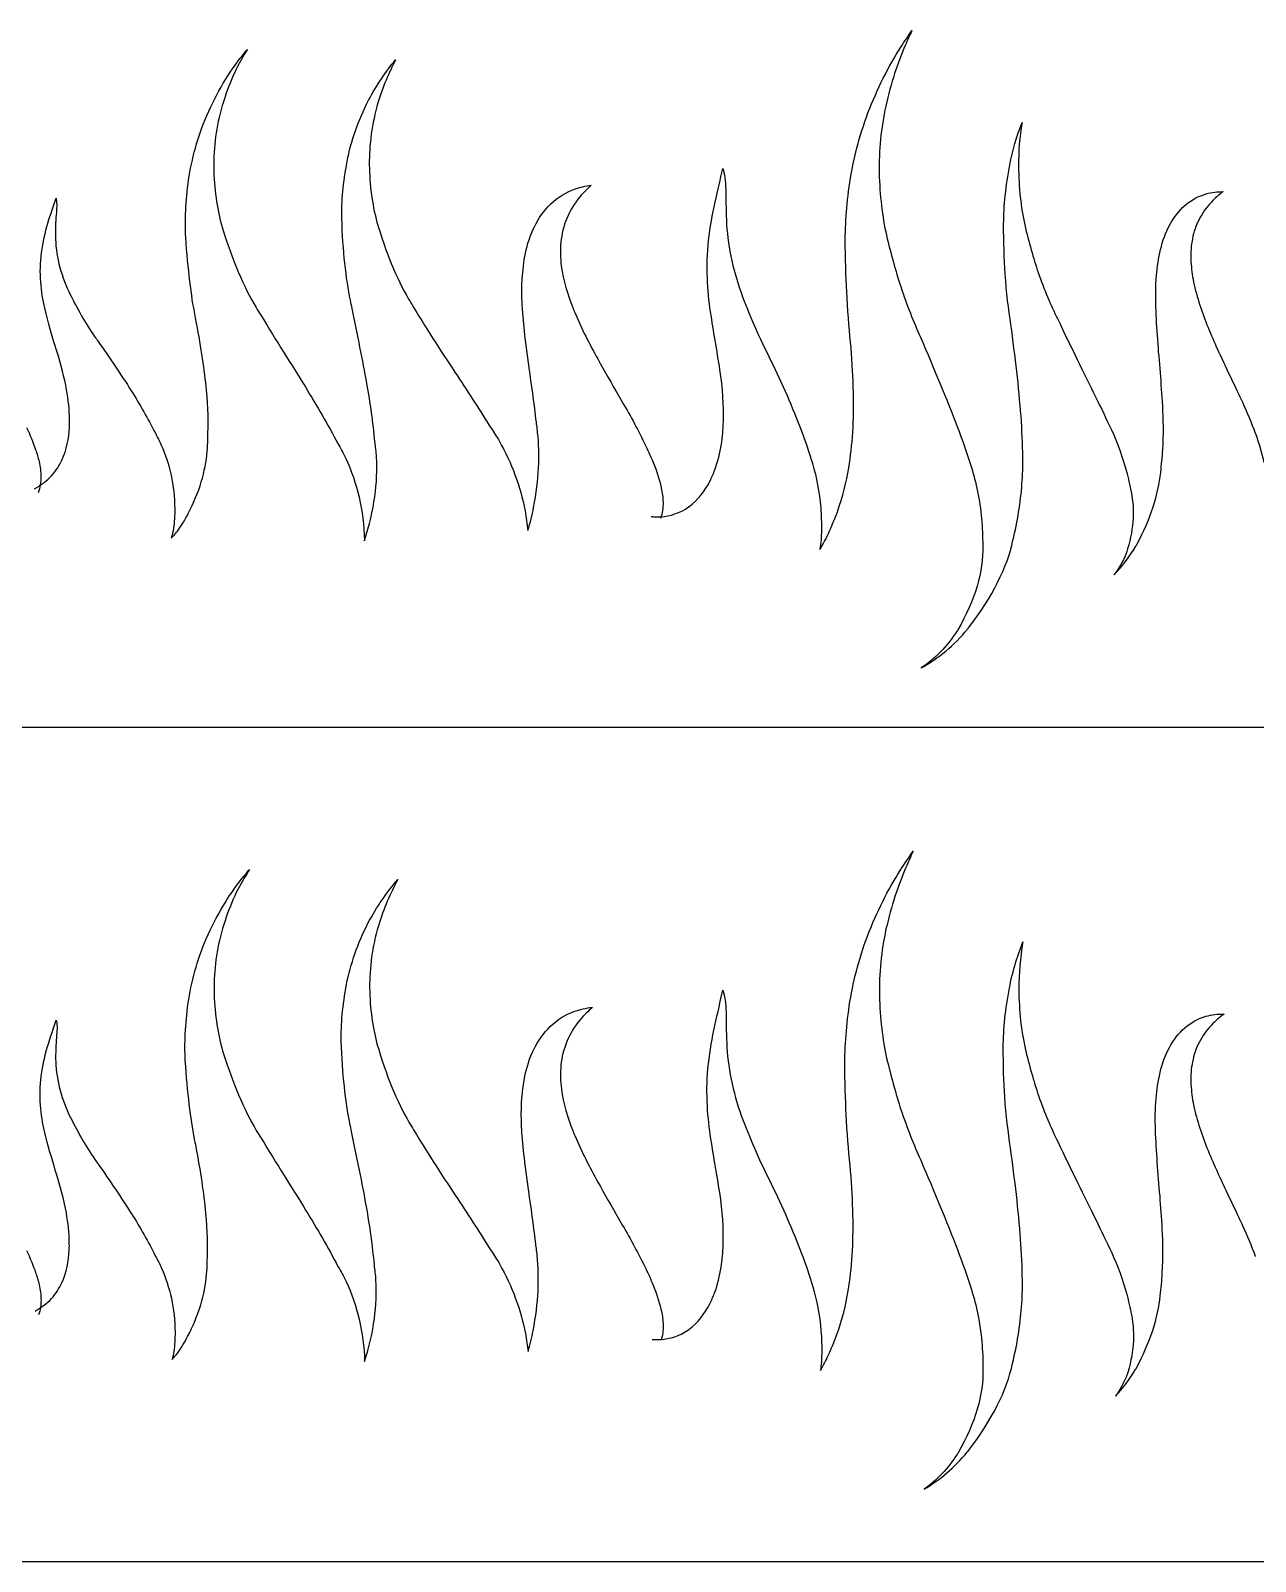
# Model space of a CAD drawing. Extents: x -11 to 6914, y 38 to 2262.
# Drawn here: x 1697 to 2566, y 1152 to 2238 of the extents above; entities that cross this region are included whole.
import ezdxf

# ---------------------------------------------------------------- set-up
doc = ezdxf.new("R2010")
doc.units = 0
doc.layers.add('Layer_1', color=7, linetype='CONTINUOUS')

msp = doc.modelspace()

# ---------------------------------------------------------------- linework, layer by layer
at = {"layer": 'Layer_1', "color": 7}
for points in [[(1821.72952, 2178.00184), (1821.72952, 2178.00184)], [(1921.29864, 2145.33376), (1921.29864, 2145.33376)], [(1808.82696, 2132.1824), (1808.82696, 2132.1824)], [(1826.6752, 2138.15128), (1826.6752, 2138.15128)], [(2299.122, 2137.29648), (2299.122, 2137.29648)], [(2065.95248, 2115.17216), (2065.95248, 2115.17216)], [(1832.75832, 2098.10608), (1832.75832, 2098.10608)], [(1917.55184, 2105.01632), (1917.55184, 2105.01632)], [(2054.32288, 2099.05928), (2054.32288, 2099.05928)], [(2505.46048, 2100.38224), (2505.46048, 2100.38224)], [(2073.09744, 2088.17328), (2073.09744, 2088.17328)], [(2178.03144, 2089.2456), (2178.03144, 2089.2456)], [(2304.26736, 2092.93912), (2304.26736, 2092.93912)], [(1704.32752, 2080.57776), (1704.32752, 2080.57776)], [(2047.97192, 2080.25896), (2047.97192, 2080.25896)], [(2498.89784, 2082.81928), (2498.89784, 2082.81928)], [(2520.42272, 2075.98432), (2520.42272, 2075.98432)], [(1716.76192, 2072.6776), (1716.76192, 2072.6776)], [(2073.40408, 2071.32272), (2073.40408, 2071.32272)], [(2388.5828, 2065.43056), (2388.5828, 2065.43056)], [(2412.01216, 2066.55448), (2412.01216, 2066.55448)], [(2496.0016, 2064.36944), (2496.0016, 2064.36944)], [(1723.6612, 2053.05512), (1723.6612, 2053.05512)], [(2177.10816, 2062.76984), (2177.10816, 2062.76984)], [(1923.6376, 2046.85824), (1923.6376, 2046.85824)], [(1964.96528, 2047.73368), (1964.96528, 2047.7336)], [(1968.30424, 2042.28976), (1968.30424, 2042.28976)], [(2045.58824, 2044.82448), (2045.58824, 2044.82448)], [(2276.27632, 2048.578), (2276.27632, 2048.578)], [(1813.38656, 2035.81968), (1813.38656, 2035.81968)], [(2082.95936, 2038.18168), (2082.95936, 2038.18168)], [(2425.72096, 2033.8272), (2425.72096, 2033.8272)], [(1742.03488, 2021.16968), (1742.03488, 2021.16968)], [(2050.6568, 1998.68816), (2050.6568, 1998.68816)], [(2545.20472, 1999.46928), (2545.20472, 1999.4692)], [(1935.41, 1987.8248), (1935.41, 1987.8248)], [(2498.76872, 1995.32008), (2498.76872, 1995.32016)], [(1821.49328, 1982.9936), (1821.49328, 1982.9936)], [(2114.04944, 1979.306), (2114.04944, 1979.306)], [(1724.25416, 1962.3364), (1724.25416, 1962.3364)], [(2354.53264, 1957.21976), (2354.53264, 1957.21976)], [(2399.81904, 1964.61144), (2399.81904, 1964.61144)], [(1822.3804, 1948.36368), (1822.3804, 1948.36368)], [(1941.0324, 1946.42976), (1941.0324, 1946.42976)], [(2187.04848, 1944.72464), (2187.04848, 1944.72464)], [(2243.81424, 1954.56568), (2243.81424, 1954.56568)], [(2401.0536, 1935.18816), (2401.0536, 1935.18816)], [(1715.85216, 1927.91008), (1715.85216, 1927.91008)], [(0, 1744), (6912, 1744)], [(1920.92784, 1561.378336), (1920.92784, 1561.378344)], [(1942.52016, 1519.2908), (1942.52016, 1519.290792)], [(2053.8996, 1515.294784), (2053.8996, 1515.294792)], [(2177.86952, 1505.055784), (2177.86952, 1505.055792)], [(2521.56104, 1506.487184), (2521.56104, 1506.487176)], [(1704.1776, 1496.391368), (1704.1776, 1496.391376)], [(2047.5564, 1496.395704), (2047.5564, 1496.395712)], [(2520.432, 1491.982208), (2520.432, 1491.9822)], [(2388.29992, 1481.413408), (2388.29992, 1481.413416)], [(2495.70504, 1480.394768), (2495.70504, 1480.394768)], [(1706.46976, 1457.282104), (1706.46976, 1457.282104)], [(1924.54752, 1457.071536), (1924.54752, 1457.071544)], [(1768.28136, 1398.641744), (1768.28136, 1398.641736)], [(1724.07976, 1378.370216), (1724.07976, 1378.370224)], [(1914.8648, 1361.318208), (1914.8648, 1361.3182)], [(2182.24968, 1342.5858), (2182.24968, 1342.585808)], [(2277.12304, 1343.92448), (2277.12304, 1343.924488)], [(2178.81072, 1334.66984), (2178.81072, 1334.669848)], [(0, 1152), (6912, 1152)]]:
    msp.add_lwpolyline(points, dxfattribs=at)
for points in [[(2314.47368, 2226.42848), (2317.1128, 2230.51336), (2319.7116, 2234.4284), (2322.26728, 2238.17128)], [(2322.26728, 2238.17128), (2320.78792, 2234.86584), (2319.24256, 2231.3808), (2317.63368, 2227.71464)], [(2317.63368, 2227.71464), (2312.23184, 2215.40072), (2307.57792, 2201.0456), (2303.78768, 2184.6672)], [(1821.72952, 2178.00184), (1828.87904, 2194.19736), (1837.34544, 2208.46168), (1847.0928, 2220.63192)], [(1848.26632, 2221.15048), (1841.72176, 2210.39024), (1836.19952, 2197.37352), (1831.82568, 2182.10128)], [(1847.0928, 2220.63192), (1848.25352, 2222.06232), (1849.40888, 2223.4636), (1850.5584, 2224.8356)], [(1850.5584, 2224.8356), (1849.80376, 2223.63856), (1849.03968, 2222.41024), (1848.26632, 2221.15048)], [(1936.50384, 2188.71648), (1942.27248, 2199.5304), (1948.72344, 2209.1172), (1955.7876, 2217.4732)], [(1955.7876, 2217.4732), (1950.92784, 2208.38448), (1946.73528, 2198.21168), (1943.26104, 2187.01)], [(2291.15048, 2179.79728), (2297.90264, 2197.13984), (2305.69048, 2212.74136), (2314.47368, 2226.42848)], [(1921.29864, 2145.33376), (1924.11552, 2159.84496), (1929.2, 2174.36488), (1936.50384, 2188.71648)], [(1943.26104, 2187.01), (1938.96968, 2172.15096), (1936.92968, 2157.42648), (1937.06632, 2142.976)], [(2303.78768, 2184.6672), (2300.41792, 2168.98152), (2298.85096, 2153.1608), (2299.122, 2137.29648)], [(1808.82696, 2132.1824), (1810.94448, 2147.12048), (1815.20664, 2162.42736), (1821.72952, 2178.00184)], [(1831.8256, 2182.10128), (1827.95704, 2167.40456), (1826.2276, 2152.72288), (1826.6752, 2138.15128)], [(1831.82568, 2182.10128), (1831.82568, 2182.10128), (1831.82568, 2182.10128), (1831.8256, 2182.10128)], [(2278.2628, 2130.37088), (2280.6992, 2146.68272), (2284.96096, 2163.19856), (2291.15048, 2179.79728)], [(2391.87824, 2142.83648), (2393.8812, 2153.03424), (2396.77368, 2163.11576), (2400.53368, 2173.026)], [(2400.53368, 2173.026), (2398.81888, 2162.59184), (2397.9884, 2152.18432), (2398.02352, 2141.84888)], [(1917.55184, 2105.01632), (1917.29624, 2117.0328), (1918.51496, 2130.53), (1921.29864, 2145.33376)], [(1937.06632, 2142.976), (1937.344, 2128.22176), (1939.12856, 2114.98928), (1942.25824, 2103.31672)], [(2182.62728, 2116.35624), (2184.58608, 2124.9956), (2186.40544, 2133.04744), (2188.00944, 2140.36416)], [(2188.00944, 2140.36416), (2189.33784, 2136.46104), (2190.07112, 2131.52416), (2190.19056, 2125.40608)], [(2387.46728, 2100.89208), (2387.5872, 2113.8352), (2389.03616, 2127.88056), (2391.87824, 2142.83648)], [(2398.02352, 2141.84888), (2398.20528, 2126.6836), (2399.7376, 2112.80688), (2402.48024, 2100.2628)], [(1806.79032, 2091.50688), (1806.14232, 2103.37984), (1806.77032, 2116.93616), (1808.82696, 2132.1824)], [(1826.6752, 2138.15128), (1827.28992, 2123.29792), (1829.3328, 2109.91904), (1832.75832, 2098.10608)], [(2274.97792, 2085.13632), (2274.85856, 2098.75488), (2275.90472, 2113.83888), (2278.2628, 2130.37088)], [(2299.122, 2137.29648), (2299.54816, 2121.23304), (2301.27616, 2106.41792), (2304.26736, 2092.93912)], [(1708.89408, 2101.63736), (1710.88576, 2108.09776), (1712.83224, 2114.0148), (1714.67856, 2119.2732)], [(1714.67856, 2119.2732), (1715.19904, 2116.76984), (1715.27584, 2113.41096), (1714.8884, 2109.04696)], [(2065.95248, 2115.17216), (2071.02144, 2120.01104), (2076.70832, 2123.45024), (2082.6676, 2125.64328)], [(2086.60616, 2120.2004), (2082.82576, 2115.6948), (2079.646, 2110.53304), (2077.26616, 2104.85792)], [(2082.6676, 2125.64328), (2086.7048, 2127.09584), (2090.73384, 2127.9916), (2094.72432, 2128.43552)], [(2094.72432, 2128.43552), (2091.894, 2125.97608), (2089.16488, 2123.2356), (2086.60616, 2120.2004)], [(2190.19056, 2125.40608), (2190.25296, 2119.3332), (2190.37048, 2112.09728), (2190.64696, 2103.58264)], [(2516.3692, 2114.24408), (2520.94744, 2118.19208), (2526.0236, 2120.84168), (2531.30088, 2122.34112)], [(2531.30088, 2122.34112), (2535.3012, 2123.46144), (2539.33904, 2123.93512), (2543.38464, 2123.89736)], [(2543.38464, 2123.89736), (2540.42192, 2121.70136), (2537.59296, 2119.24312), (2534.9828, 2116.49528)], [(1714.8884, 2109.04696), (1714.44776, 2104.5996), (1714.17776, 2099.12056), (1714.18064, 2092.48216)], [(2054.32288, 2099.05928), (2057.2324, 2105.06952), (2061.18328, 2110.52872), (2065.95248, 2115.17216)], [(2178.03144, 2089.2456), (2179.15744, 2098.7548), (2180.67552, 2107.84664), (2182.62728, 2116.35624)], [(2505.46048, 2100.38224), (2508.344, 2105.77888), (2512.0516, 2110.47552), (2516.36912, 2114.24408)], [(2516.36912, 2114.24408), (2516.3692, 2114.24408), (2516.3692, 2114.24408), (2516.3692, 2114.24408)], [(2534.9828, 2116.49528), (2531.5408, 2112.86488), (2528.55896, 2108.72224), (2526.234, 2104.1668)], [(1704.32752, 2080.57776), (1705.36752, 2088.06592), (1706.87336, 2095.13152), (1708.89408, 2101.63736)], [(1832.75832, 2098.10608), (1839.85312, 2075.41256), (1847.93944, 2056.55584), (1856.66088, 2041.73848)], [(1923.6376, 2046.85824), (1920.56672, 2062.36), (1918.30808, 2081.88248), (1917.55184, 2105.01632)], [(1942.25824, 2103.31672), (1942.25824, 2103.31664), (1942.25824, 2103.31664), (1942.25824, 2103.31664)], [(1942.25824, 2103.31664), (1948.73384, 2080.80336), (1956.51768, 2062.35016), (1964.96528, 2047.73368)], [(2047.97192, 2080.25896), (2049.23144, 2086.49904), (2051.3392, 2092.8896), (2054.32288, 2099.05928)], [(2077.26616, 2104.85792), (2075.03304, 2099.42912), (2073.66504, 2093.8004), (2073.09744, 2088.17328)], [(2190.64696, 2103.58264), (2191.01832, 2095.4344), (2192.01872, 2086.922), (2193.7872, 2078.09152)], [(2388.5828, 2065.43056), (2387.90776, 2076.38648), (2387.5052, 2088.23488), (2387.46728, 2100.89208)], [(2402.48024, 2100.2628), (2405.38456, 2087.9852), (2408.58656, 2076.75712), (2412.01216, 2066.55448)], [(2498.89784, 2082.81928), (2500.34392, 2088.91328), (2502.53, 2094.88552), (2505.46048, 2100.38224)], [(2526.234, 2104.1668), (2524.03512, 2099.83312), (2522.47984, 2095.21288), (2521.5516, 2090.49232)], [(1714.18064, 2092.48216), (1714.30464, 2086.09856), (1715.12032, 2079.48304), (1716.76192, 2072.6776)], [(1813.38656, 2035.81968), (1810.69616, 2050.1872), (1808.32328, 2068.6364), (1806.79032, 2091.50688)], [(2073.09744, 2088.17328), (2072.52496, 2082.36), (2072.69496, 2076.7096), (2073.40408, 2071.32272)], [(2177.10816, 2062.76984), (2176.78272, 2071.33008), (2177.04656, 2080.16528), (2178.03144, 2089.2456)], [(2304.26736, 2092.93912), (2307.44656, 2079.77752), (2310.8324, 2067.62384), (2314.38424, 2056.51008)], [(2521.5516, 2090.49232), (2520.60536, 2085.65816), (2520.28112, 2080.78), (2520.42272, 2075.98432)], [(1703.7908, 2059.83864), (1703.29432, 2066.47856), (1703.4308, 2073.39472), (1704.32752, 2080.57776)], [(2045.58824, 2044.82448), (2045.03616, 2055.85592), (2045.53544, 2068.07232), (2047.97192, 2080.25896)], [(2193.7872, 2078.09152), (2195.67448, 2069.13632), (2198.06352, 2060.48656), (2201.03072, 2052.27936)], [(2276.27632, 2048.578), (2275.7172, 2059.6324), (2275.26024, 2071.80928), (2274.97792, 2085.13632)], [(2496.0016, 2064.36944), (2496.55952, 2070.57496), (2497.48592, 2076.78616), (2498.89784, 2082.81928)], [(2520.42272, 2075.98432), (2520.57192, 2071.1812), (2521.12792, 2066.45632), (2521.97552, 2061.82368)], [(1716.76192, 2072.6776), (1718.53, 2065.7268), (1720.80784, 2059.14376), (1723.6612, 2053.05512)], [(2073.40408, 2071.32272), (2074.84744, 2060.66344), (2077.85848, 2050.81048), (2081.50744, 2041.6884)], [(2392.6416, 2029.53568), (2390.95256, 2040.40544), (2389.54584, 2052.40672), (2388.5828, 2065.43056)], [(2412.01216, 2066.55448), (2416.27032, 2054.42192), (2420.89056, 2043.52408), (2425.72096, 2033.8272)], [(2495.60384, 2042.17288), (2495.30696, 2049.46784), (2495.37624, 2056.95104), (2496.0016, 2064.36944)], [(1703.7908, 2059.83856), (1703.7908, 2059.83856), (1703.7908, 2059.83856), (1703.7908, 2059.83864)], [(1706.60056, 2041.37712), (1705.3204, 2046.898), (1704.35056, 2053.02392), (1703.7908, 2059.83856)], [(1723.6612, 2053.05512), (1729.47, 2041.28928), (1735.61072, 2030.4748), (1742.03488, 2021.16968)], [(2179.35296, 2038.73368), (2178.27768, 2046.07352), (2177.49256, 2054.05976), (2177.10816, 2062.76984)], [(2314.38424, 2056.51008), (2318.82112, 2043.30944), (2323.5508, 2031.31824), (2328.47624, 2020.58144)], [(2521.97552, 2061.82368), (2523.00152, 2056.25608), (2524.45112, 2050.8104), (2526.12264, 2045.51272)], [(1924.89624, 2041.08784), (1924.46392, 2042.95192), (1924.04392, 2044.8756), (1923.6376, 2046.85824)], [(1964.96528, 2047.7336), (1966.06776, 2045.86232), (1967.18128, 2044.04784), (1968.30424, 2042.28976)], [(1968.30424, 2042.28976), (1979.05184, 2024.38664), (1989.65304, 2008.07072), (1999.66792, 1993.11408)], [(2045.8644, 2040.61792), (2045.75576, 2042.002), (2045.66304, 2043.40496), (2045.58824, 2044.82448)], [(2201.03072, 2052.27936), (2204.10112, 2044.22896), (2207.21168, 2036.45784), (2210.36224, 2029.06088)], [(2279.17448, 2013.13264), (2278.11112, 2023.63752), (2277.0976, 2035.43336), (2276.27632, 2048.578)], [(2498.76872, 1995.32016), (2497.48376, 2011.30376), (2496.05472, 2027.0556), (2495.60384, 2042.17288)], [(2526.12264, 2045.51272), (2529.5408, 2034.61072), (2533.88792, 2024.12792), (2538.50024, 2013.88888)], [(1714.28728, 2013.70352), (1711.85064, 2021.53432), (1709.22592, 2030.59648), (1706.60056, 2041.37712)], [(1814.47056, 2030.48632), (1814.10456, 2032.20424), (1813.7428, 2033.98176), (1813.38656, 2035.81968)], [(1856.66088, 2041.73848), (1857.80008, 2039.84528), (1858.94992, 2038.0112), (1860.10944, 2036.23656)], [(1860.10944, 2036.23656), (1871.14784, 2018.08768), (1881.80976, 2001.10664), (1891.67984, 1985.29712)], [(1935.41, 1987.8248), (1932.4648, 2004.30176), (1928.72648, 2022.06256), (1924.89624, 2041.08784)], [(2050.6568, 1998.68816), (2048.68912, 2012.59632), (2046.75488, 2026.66576), (2045.8644, 2040.61792)], [(2081.50744, 2041.6884), (2081.98144, 2040.50808), (2082.46608, 2039.3392), (2082.95936, 2038.18168)], [(2082.95936, 2038.18168), (2087.81288, 2026.64168), (2093.4756, 2015.73072), (2099.30176, 2005.18032)], [(2182.59328, 2018.50408), (2181.57664, 2024.75832), (2180.488, 2031.4788), (2179.35296, 2038.73368)], [(2425.72096, 2033.8272), (2435.26128, 2013.59608), (2444.3892, 1995.18184), (2452.74024, 1978.41376)], [(1742.03488, 2021.16968), (1742.87184, 2019.97648), (1743.71376, 2018.80448), (1744.56024, 2017.6548)], [(1821.49328, 1982.9936), (1820.16928, 1997.20264), (1817.68704, 2012.96208), (1814.47056, 2030.48632)], [(2210.36224, 2029.06088), (2214.2404, 2020.25248), (2218.21456, 2011.82608), (2222.25008, 2003.91224)], [(2328.47624, 2020.58144), (2338.1224, 1998.1436), (2346.94648, 1977.00168), (2354.53264, 1957.21976)], [(2399.81904, 1964.61144), (2398.32528, 1985.15072), (2395.66504, 2006.84704), (2392.6416, 2029.53568)], [(1715.23168, 2010.7308), (1714.92016, 2011.70392), (1714.6052, 2012.69448), (1714.28728, 2013.70352)], [(1722.14272, 1983.27984), (1720.58888, 1991.878), (1718.21848, 2000.95192), (1715.23168, 2010.7308)], [(1744.56024, 2017.6548), (1752.73672, 2005.98672), (1760.70048, 1994.24512), (1768.08712, 1982.64264)], [(2186.06768, 1997.70376), (2185.04704, 2004.12912), (2183.86344, 2011.02824), (2182.59328, 2018.50408)], [(2280.33464, 1953.16264), (2281.484, 1971.25176), (2280.93992, 1991.21568), (2279.17448, 2013.13264)], [(2538.50024, 2013.88888), (2540.6816, 2009.042), (2542.92968, 2004.24184), (2545.20472, 1999.46928)], [(2055.39832, 1962.7968), (2054.00088, 1975.0636), (2052.29456, 1987.01968), (2050.6568, 1998.68816)], [(2099.30176, 2005.18032), (2104.14232, 1996.39848), (2109.12456, 1987.81248), (2114.04944, 1979.306)], [(2222.25008, 2003.91224), (2230.27704, 1987.4392), (2237.60904, 1970.87472), (2243.81424, 1954.56568)], [(2545.20472, 1999.4692), (2547.92352, 1993.76424), (2550.65992, 1988.0676), (2553.35016, 1982.35464)], [(1941.0324, 1946.42976), (1939.82416, 1960.1176), (1937.86304, 1973.90824), (1935.41, 1987.8248)], [(1999.66792, 1993.11408), (2007.9928, 1980.5044), (2015.96048, 1968.22952), (2023.43928, 1956.22472)], [(2188.5288, 1960.63632), (2188.93776, 1972.10648), (2188.0436, 1984.40304), (2186.06768, 1997.70376)], [(2500.40544, 1971.992), (2499.94808, 1979.92792), (2499.37344, 1987.70592), (2498.76872, 1995.32008)], [(1724.25416, 1962.3364), (1724.17144, 1969.12608), (1723.43456, 1976.09808), (1722.14272, 1983.27984)], [(1768.08712, 1982.64264), (1774.22688, 1972.88256), (1779.99104, 1962.80704), (1785.19704, 1952.43272)], [(1822.3804, 1948.36368), (1822.9456, 1959.4612), (1822.5984, 1971.0004), (1821.49328, 1982.9936)], [(1891.67984, 1985.29712), (1899.8856, 1971.9328), (1907.5928, 1958.61256), (1914.6396, 1945.31256)], [(2114.04944, 1979.306), (2115.34112, 1977.10128), (2116.62184, 1974.8932), (2117.88904, 1972.68128)], [(2452.74024, 1978.41376), (2456.68496, 1970.38808), (2460.45088, 1962.54872), (2464.02352, 1954.88864)], [(2553.35016, 1982.35464), (2554.59104, 1979.71824), (2555.82408, 1977.08032), (2557.03968, 1974.43704)], [(2117.88904, 1972.68128), (2123.73264, 1962.47128), (2129.31344, 1952.23368), (2134.20952, 1941.8212)], [(2500.40544, 1971.99192), (2500.40544, 1971.99192), (2500.40544, 1971.99192), (2500.40544, 1971.992)], [(2500.42624, 1940.80376), (2501.09712, 1952.04352), (2500.99856, 1962.39504), (2500.40544, 1971.99192)], [(2557.03968, 1974.43704), (2560.3624, 1967.21904), (2563.44968, 1959.94664), (2566.13784, 1952.55272)], [(1693.7308, 1956.61424), (1696.0936, 1951.33808), (1698.358, 1946.11008), (1700.1624, 1940.8124)], [(1718.87696, 1933.48544), (1722.22112, 1940.75648), (1723.89712, 1948.86888), (1724.22216, 1957.04584)], [(1724.22216, 1957.04584), (1724.29416, 1958.81352), (1724.30336, 1960.57992), (1724.25416, 1962.3364)], [(2023.43928, 1956.22472), (2025.55176, 1953.14344), (2027.54944, 1949.9724), (2029.43168, 1946.7156)], [(2056.63056, 1953.0144), (2056.3048, 1956.38072), (2055.8896, 1959.63896), (2055.39832, 1962.7968)], [(2187.04848, 1944.72464), (2187.84656, 1949.8824), (2188.33408, 1955.18768), (2188.5288, 1960.63632)], [(2354.53264, 1957.21976), (2358.11392, 1947.73904), (2361.4076, 1938.3212), (2364.38416, 1928.96816)], [(2401.0536, 1935.18816), (2400.95056, 1944.96712), (2400.51896, 1954.77696), (2399.81904, 1964.61144)], [(1785.19704, 1952.43272), (1786.67512, 1949.76576), (1788.05952, 1946.99648), (1789.33904, 1944.12456)], [(1822.02168, 1939.5936), (1822.28656, 1942.59136), (1822.40544, 1945.51792), (1822.3804, 1948.36368)], [(1914.6396, 1945.31256), (1916.69384, 1941.90592), (1918.59936, 1938.35848), (1920.34992, 1934.67184)], [(1942.17696, 1935.50528), (1941.95496, 1939.28048), (1941.5708, 1942.92232), (1941.0324, 1946.42976)], [(2029.43168, 1946.7156), (2038.14592, 1931.50304), (2044.26208, 1915.02728), (2047.64808, 1897.53296)], [(2053.7584, 1899.82016), (2057.69064, 1919.76504), (2058.16256, 1937.34096), (2056.63056, 1953.0144)], [(2182.43032, 1926.50088), (2184.60304, 1932.37672), (2186.11104, 1938.52752), (2187.04848, 1944.72464)], [(2243.81424, 1954.56568), (2246.74496, 1946.77592), (2249.41608, 1938.89248), (2251.7864, 1930.93088)], [(2277.50008, 1927.8892), (2278.85056, 1936.07728), (2279.78536, 1944.50624), (2280.33464, 1953.16264)], [(2464.02352, 1954.88864), (2468.3608, 1945.55544), (2471.908, 1935.69672), (2474.67112, 1925.41368)], [(2566.13784, 1952.55272), (2566.17144, 1952.4592), (2566.20424, 1952.3656), (2566.23744, 1952.27208)], [(2566.23744, 1952.27208), (2568.69272, 1945.31792), (2570.88096, 1938.47528), (2572.21512, 1931.60592)], [(1700.1624, 1940.8124), (1701.12008, 1938.03176), (1701.9516, 1935.21712), (1702.60304, 1932.3572)], [(1715.85216, 1927.91008), (1716.9808, 1929.686), (1717.98712, 1931.54408), (1718.87696, 1933.48544)], [(1789.33904, 1944.12456), (1795.26608, 1930.73384), (1798.84432, 1915.56624), (1798.95144, 1898.67248)], [(1808.54216, 1895.53064), (1816.3876, 1910.58712), (1820.83976, 1925.57632), (1822.02168, 1939.5936)], [(1920.34992, 1934.67184), (1928.47048, 1917.41112), (1933.0948, 1897.916), (1933.57296, 1876.30584)], [(1933.65824, 1876.30728), (1940.67928, 1898.03912), (1943.25248, 1917.8368), (1942.17696, 1935.50528)], [(2134.20952, 1941.8212), (2135.50584, 1939.05016), (2136.7628, 1936.28064), (2137.94584, 1933.5048)], [(2137.94584, 1933.5048), (2140.54224, 1927.3032), (2142.71176, 1921.1212), (2144.13168, 1914.83656)], [(2398.09632, 1896.44464), (2400.34808, 1910.34184), (2401.272, 1923.26528), (2401.0536, 1935.18816)], [(2498.9772, 1924.64304), (2499.65056, 1930.19808), (2500.12336, 1935.58216), (2500.42624, 1940.80376)], [(1702.60304, 1932.3572), (1703.42232, 1928.76808), (1703.95032, 1925.12464), (1703.95648, 1921.4916)], [(1706.38936, 1917.65888), (1710.05576, 1920.48064), (1713.30312, 1923.9284), (1715.85216, 1927.91008)], [(2178.99008, 1918.56528), (2180.28592, 1921.13088), (2181.42984, 1923.78288), (2182.43032, 1926.50088)], [(2251.7864, 1930.93088), (2254.67816, 1921.26448), (2256.69408, 1910.79888), (2257.5932, 1899.54672)], [(2269.41, 1896.80232), (2273.28712, 1907.46864), (2275.96368, 1917.91688), (2277.50008, 1927.8892)], [(2364.38416, 1928.96816), (2364.38416, 1928.96816), (2364.38416, 1928.96816), (2364.38416, 1928.96808)], [(2364.38416, 1928.96808), (2368.03544, 1917.54696), (2370.53952, 1905.14992), (2371.77216, 1891.82464)], [(2474.67112, 1925.41368), (2475.95384, 1920.62048), (2477.06016, 1915.77472), (2477.98976, 1910.88344)], [(2481.82392, 1873.08728), (2492.08968, 1892.01296), (2497.36904, 1909.1672), (2498.9772, 1924.64304)], [(1699.39, 1913.12872), (1701.55856, 1914.35872), (1703.65672, 1915.6396), (1705.65312, 1917.10568)], [(1703.95648, 1921.4916), (1703.96448, 1917.65944), (1703.39032, 1913.82672), (1702.05072, 1910.26616)], [(1705.65312, 1917.10568), (1705.90024, 1917.28736), (1706.14568, 1917.47176), (1706.38936, 1917.65888)], [(2144.13168, 1914.83656), (2144.22576, 1914.42024), (2144.31656, 1914.00384), (2144.40376, 1913.58752)], [(2144.40376, 1913.58752), (2145.10552, 1910.20616), (2145.5832, 1906.84648), (2145.65024, 1903.51456)], [(2164.0644, 1900.33904), (2170.41712, 1905.03176), (2175.49968, 1911.51424), (2178.99008, 1918.56528)], [(2145.65024, 1903.51456), (2145.72704, 1899.57616), (2145.25736, 1895.6688), (2143.86576, 1892.08104)], [(2477.98976, 1910.88344), (2480.8052, 1897.13168), (2479.54016, 1882.61872), (2474.67144, 1867.69456)], [(1798.95144, 1898.67248), (1798.94344, 1894.0472), (1798.69872, 1889.52344), (1798.18072, 1885.11456)], [(1801.47888, 1883.81408), (1804.07344, 1887.47656), (1806.426, 1891.38056), (1808.54216, 1895.53064)], [(2047.64808, 1897.53296), (2048.50872, 1892.72816), (2049.18376, 1888.11088), (2049.65104, 1883.67088)], [(2049.76136, 1883.71584), (2051.3632, 1889.00008), (2052.68, 1894.37336), (2053.7584, 1899.82016)], [(2137.26872, 1893.37344), (2137.81816, 1893.33424), (2138.37056, 1893.29984), (2138.92624, 1893.27384)], [(2138.92624, 1893.27384), (2140.54624, 1893.19464), (2142.19608, 1893.1868), (2143.874, 1893.27384)], [(2143.874, 1893.27384), (2150.63688, 1893.62816), (2157.73736, 1895.75472), (2163.81928, 1900.16096)], [(2163.81928, 1900.16096), (2163.90112, 1900.22016), (2163.98288, 1900.27936), (2164.0644, 1900.33904)], [(2257.5932, 1899.54672), (2258.01584, 1894.31), (2258.19096, 1888.9392), (2258.09448, 1883.4372)], [(2263.268, 1881.89264), (2265.5852, 1886.8532), (2267.63096, 1891.8312), (2269.41, 1896.80232)], [(2371.77216, 1891.82464), (2372.35272, 1885.60744), (2372.64784, 1879.24432), (2372.6444, 1872.73944)], [(2394.10616, 1876.54128), (2395.74656, 1883.32896), (2397.07, 1889.96496), (2398.09632, 1896.44464)], [(1798.18072, 1885.11456), (1797.7592, 1882.64248), (1797.18648, 1880.2472), (1796.45824, 1877.9344)], [(1796.45824, 1877.9344), (1798.26968, 1879.77728), (1799.9448, 1881.73696), (1801.47888, 1883.81408)], [(2049.65104, 1883.67088), (2049.65104, 1883.58792), (2049.65904, 1883.50504), (2049.65984, 1883.42224)], [(2049.65984, 1883.42224), (2049.69424, 1883.52), (2049.72784, 1883.61792), (2049.76136, 1883.71584)], [(2258.09448, 1883.4372), (2258.09448, 1879.03904), (2257.71816, 1874.52248), (2256.93384, 1869.90008)], [(2256.93384, 1869.90008), (2259.43064, 1873.904), (2261.54672, 1877.9108), (2263.268, 1881.89264)], [(1933.57296, 1876.04096), (1933.60176, 1876.12968), (1933.62976, 1876.21848), (1933.65824, 1876.30728)], [(1933.57296, 1876.30584), (1933.57296, 1876.21752), (1933.57296, 1876.12928), (1933.57296, 1876.04096)], [(2372.6444, 1872.73944), (2373.04152, 1854.4048), (2367.25936, 1834.36672), (2355.01336, 1813.03616)], [(2362.59032, 1814.34904), (2379.70488, 1836.55848), (2390.03832, 1857.4436), (2394.10616, 1876.54128)], [(2465.75616, 1851.91232), (2471.6644, 1857.92584), (2476.8504, 1864.77352), (2481.38112, 1872.35184)], [(2481.38112, 1872.35184), (2481.52944, 1872.59648), (2481.67704, 1872.8416), (2481.82392, 1873.08728)], [(2474.4304, 1867.11024), (2471.9444, 1861.056), (2469.04792, 1856.0104), (2465.75616, 1851.91232)], [(2474.67144, 1867.69456), (2474.59144, 1867.49896), (2474.5112, 1867.30424), (2474.4304, 1867.11024)], [(2361.8556, 1813.47848), (2362.10144, 1813.7676), (2362.34632, 1814.05776), (2362.59032, 1814.34904)], [(2328.94464, 1785.94344), (2341.2988, 1792.7488), (2352.26968, 1801.95152), (2361.8556, 1813.47848)], [(2354.4628, 1812.1988), (2347.25464, 1801.09912), (2338.74264, 1792.33872), (2328.94464, 1785.94344)], [(2355.01336, 1813.03616), (2354.83072, 1812.75592), (2354.6472, 1812.4768), (2354.4628, 1812.1988)], [(2314.08056, 1642.26484), (2317.19368, 1647.08868), (2320.25072, 1651.67612), (2323.24696, 1656.02316)], [(2323.24696, 1656.02316), (2321.52664, 1652.19516), (2319.71376, 1648.11716), (2317.8124, 1643.78652)], [(1846.67656, 1636.44604), (1848.48544, 1638.677184), (1850.28096, 1640.837512), (1852.0624, 1642.92656)], [(1852.0624, 1642.92656), (1850.90032, 1641.112496), (1849.7152, 1639.222504), (1848.50752, 1637.256032)], [(2290.78408, 1595.641752), (2297.52776, 1612.97836), (2305.30656, 1628.577424), (2314.08056, 1642.26484)], [(2317.8124, 1643.78652), (2312.40608, 1631.468512), (2307.74824, 1617.108936), (2303.9548, 1600.725856)], [(1821.34424, 1593.832784), (1828.48424, 1610.019296), (1836.94016, 1624.278192), (1846.67656, 1636.44604)], [(1848.50752, 1637.256032), (1841.95632, 1626.489416), (1836.42856, 1613.465392), (1832.05008, 1598.185272)], [(1936.13392, 1604.803384), (1942.44376, 1616.640944), (1949.57016, 1627.010648), (1957.42264, 1635.90788)], [(1957.42264, 1635.90788), (1951.97496, 1626.195568), (1947.31936, 1615.182176), (1943.52248, 1602.939792)], [(1832.05008, 1598.185272), (1828.17728, 1583.480984), (1826.44512, 1568.792096), (1826.89104, 1554.21376)], [(1920.92784, 1561.378344), (1923.74328, 1575.902176), (1928.82792, 1590.436144), (1936.13392, 1604.803384)], [(1943.52248, 1602.939792), (1939.23336, 1588.08836), (1937.19456, 1573.371568), (1937.33112, 1558.929088)], [(2303.9548, 1600.725856), (2300.58208, 1585.035728), (2299.01304, 1569.210736), (2299.28256, 1553.342472)], [(1808.46144, 1548.043208), (1810.57472, 1562.970232), (1814.83016, 1578.267072), (1821.34424, 1593.832768)], [(1821.34424, 1593.832768), (1821.34424, 1593.832776), (1821.34424, 1593.832784), (1821.34424, 1593.832784)], [(2277.91496, 1546.237648), (2280.34712, 1562.540496), (2284.6024, 1579.0488), (2290.78408, 1595.641752)], [(2391.58224, 1558.881232), (2393.75256, 1569.946072), (2396.96896, 1580.875024), (2401.2032, 1591.598)], [(2401.2032, 1591.598), (2399.18416, 1580.289576), (2398.20544, 1569.008304), (2398.24336, 1557.811864)], [(1826.89104, 1554.21376), (1826.89104, 1554.21376), (1826.89104, 1554.213752), (1826.89104, 1554.213744)], [(1826.89104, 1554.213744), (1827.50416, 1539.353488), (1829.54632, 1525.968816), (1832.97176, 1514.150968)], [(1917.188, 1521.029864), (1916.92944, 1533.054256), (1918.14584, 1546.561592), (1920.92784, 1561.378336)], [(1937.33112, 1558.929088), (1937.33112, 1558.929072), (1937.33112, 1558.929064), (1937.33112, 1558.929056)], [(1937.33112, 1558.929056), (1937.60856, 1544.18284), (1939.39224, 1530.957424), (1942.52016, 1519.2908)], [(2182.43528, 1532.123664), (2184.48712, 1541.213944), (2186.38528, 1549.65504), (2188.04096, 1557.274456)], [(2188.04096, 1557.274456), (2189.496, 1553.26792), (2190.29088, 1548.1198), (2190.40368, 1541.657824)], [(2299.28256, 1553.342472), (2299.28256, 1553.342464), (2299.28256, 1553.342456), (2299.28256, 1553.342448)], [(2299.28256, 1553.342448), (2299.70736, 1537.275), (2301.43448, 1522.456584), (2304.42536, 1508.974968)], [(2387.1772, 1516.899536), (2387.29448, 1529.85284), (2388.74136, 1543.910512), (2391.58224, 1558.881232)], [(2398.24336, 1557.811864), (2398.42464, 1542.65556), (2399.956, 1528.787168), (2402.69696, 1516.2506)], [(1806.432, 1507.399512), (1805.78352, 1519.262688), (1806.4096, 1532.80816), (1808.46144, 1548.043208)], [(2082.3216, 1542.117912), (2086.7768, 1543.739488), (2091.22104, 1544.684848), (2095.61384, 1545.093616)], [(2095.61384, 1545.093616), (2092.48184, 1542.4524), (2089.46424, 1539.473448), (2086.65272, 1536.138656)], [(2274.63808, 1501.030504), (2274.51784, 1514.640096), (2275.56128, 1529.714704), (2277.91496, 1546.237616)], [(2277.91496, 1546.237616), (2277.91496, 1546.237624), (2277.91496, 1546.23764), (2277.91496, 1546.237648)], [(1708.71208, 1517.409632), (1710.8244, 1524.291872), (1712.8864, 1530.558608), (1714.83112, 1536.070088)], [(1714.83112, 1536.070088), (1715.43608, 1533.51176), (1715.53672, 1529.987312), (1715.108, 1525.315072)], [(2053.8996, 1515.294792), (2056.8104, 1521.343536), (2060.7684, 1526.84324), (2065.55104, 1531.529408)], [(2065.55104, 1531.529416), (2070.6352, 1536.412584), (2076.3404, 1539.891072), (2082.3216, 1542.117912)], [(2065.55104, 1531.529408), (2065.55104, 1531.529408), (2065.55104, 1531.529408), (2065.55104, 1531.529416)], [(2086.65272, 1536.138656), (2082.87512, 1531.636672), (2079.69784, 1526.479416), (2077.32008, 1520.809616)], [(2177.86952, 1505.055792), (2178.98656, 1514.54788), (2180.49456, 1523.625448), (2182.43528, 1532.123664)], [(2190.40368, 1541.657824), (2190.45408, 1535.569664), (2190.56048, 1528.31604), (2190.82776, 1519.781456)], [(2516.06928, 1530.541896), (2520.6588, 1534.530168), (2525.74816, 1537.216264), (2531.04088, 1538.748208)], [(2534.99032, 1532.48356), (2531.54888, 1528.854024), (2528.56744, 1524.712416), (2526.24288, 1520.158192)], [(2531.04088, 1538.748208), (2535.3436, 1539.975536), (2539.68824, 1540.456336), (2544.038, 1540.357552)], [(2544.038, 1540.357552), (2540.84032, 1538.043424), (2537.78944, 1535.430032), (2534.99032, 1532.48356)], [(1715.108, 1525.315072), (1714.65296, 1520.852512), (1714.3704, 1515.355232), (1714.3628, 1508.695752)], [(1923.2876, 1462.84348), (1920.21344, 1478.349816), (1917.95032, 1497.880984), (1917.188, 1521.029864)], [(2077.32008, 1520.809616), (2075.08888, 1515.385976), (2073.72192, 1509.762312), (2073.15464, 1504.14016)], [(2505.14408, 1516.56864), (2508.02872, 1522.001048), (2511.74176, 1526.734776), (2516.06928, 1530.541896)], [(1704.1776, 1496.391376), (1705.20832, 1503.862736), (1706.70344, 1510.914592), (1708.71208, 1517.409632)], [(1832.97176, 1514.150968), (1832.97176, 1514.15096), (1832.97176, 1514.150952), (1832.97176, 1514.150944)], [(1832.97176, 1514.150944), (1840.06656, 1491.448008), (1848.15384, 1472.584656), (1856.8764, 1457.76268)], [(1942.52016, 1519.290792), (1948.992, 1496.788688), (1956.77256, 1478.344472), (1965.21664, 1463.733896)], [(2047.5564, 1496.395712), (2048.81008, 1502.662712), (2050.9152, 1509.086008), (2053.8996, 1515.294784)], [(2190.82776, 1519.781456), (2191.19064, 1511.614112), (2192.18536, 1503.08308), (2193.95088, 1494.234408)], [(2388.29992, 1481.413416), (2387.62288, 1492.376024), (2387.21792, 1504.232512), (2387.1772, 1516.899536)], [(2402.69696, 1516.2506), (2405.59928, 1503.980232), (2408.79952, 1492.758864), (2412.22344, 1482.562328)], [(2498.58704, 1498.911608), (2500.02864, 1505.032288), (2502.2128, 1511.035768), (2505.144, 1516.568632)], [(2505.144, 1516.568632), (2505.14408, 1516.568632), (2505.14408, 1516.56864), (2505.14408, 1516.56864)], [(2526.24288, 1520.158192), (2524.04432, 1515.825704), (2522.4892, 1511.206568), (2521.56104, 1506.487184)], [(1714.3628, 1508.695752), (1714.3628, 1508.695744), (1714.3628, 1508.695744), (1714.3628, 1508.695736)], [(1714.3628, 1508.695736), (1714.4772, 1502.291736), (1715.28672, 1495.656512), (1716.92552, 1488.831944)], [(1806.432, 1507.399496), (1806.432, 1507.399504), (1806.432, 1507.399504), (1806.432, 1507.399512)], [(1813.02256, 1451.760776), (1810.3364, 1466.115408), (1807.9656, 1484.54752), (1806.432, 1507.399496)], [(2073.15464, 1504.140152), (2072.5824, 1498.331896), (2072.75216, 1492.685728), (2073.46056, 1487.302496)], [(2073.15464, 1504.14016), (2073.15464, 1504.14016), (2073.15464, 1504.14016), (2073.15464, 1504.140152)], [(2176.9632, 1478.630072), (2176.63464, 1487.173432), (2176.8928, 1495.991856), (2177.86952, 1505.055784)], [(2275.9364, 1464.49776), (2275.37808, 1475.543992), (2274.92112, 1487.712144), (2274.63808, 1501.030504)], [(2304.42536, 1508.974968), (2307.60416, 1495.810704), (2310.98984, 1483.654776), (2314.54168, 1472.539264)], [(2521.56104, 1506.487176), (2520.61488, 1501.654136), (2520.29056, 1496.777024), (2520.432, 1491.982208)], [(1703.65776, 1475.700648), (1703.15848, 1482.324544), (1703.28936, 1489.224496), (1704.1776, 1496.391368)], [(1716.92552, 1488.831944), (1718.69096, 1481.861672), (1720.96816, 1475.261856), (1723.82296, 1469.15916)], [(2045.20816, 1460.851976), (2044.64464, 1471.905976), (2045.13216, 1484.157984), (2047.5564, 1496.395704)], [(2193.95088, 1494.234408), (2193.95088, 1494.2344), (2193.95088, 1494.2344), (2193.95088, 1494.234392)], [(2193.95088, 1494.234392), (2195.83528, 1485.260816), (2198.22336, 1476.595008), (2201.19136, 1468.373928)], [(2495.70504, 1480.394768), (2496.25832, 1486.619264), (2497.18, 1492.852696), (2498.58704, 1498.911608)], [(2520.432, 1491.9822), (2520.58112, 1487.179936), (2521.13696, 1482.455856), (2521.98432, 1477.823872)], [(2073.46056, 1487.302496), (2074.90232, 1476.649976), (2077.91184, 1466.802072), (2081.5592, 1457.683352)], [(2179.21136, 1454.64008), (2178.1368, 1461.966256), (2177.35056, 1469.93704), (2176.9632, 1478.630072)], [(2392.36536, 1445.500136), (2390.67448, 1456.374456), (2389.2656, 1468.381744), (2388.29992, 1481.413408)], [(2412.22344, 1482.562328), (2412.22344, 1482.56232), (2412.22344, 1482.562312), (2412.22344, 1482.562304)], [(2412.22344, 1482.562304), (2416.47944, 1470.436904), (2421.09752, 1459.545552), (2425.92568, 1449.854296)], [(2495.32448, 1458.142704), (2495.02192, 1465.452416), (2495.08544, 1472.953976), (2495.70504, 1480.394768)], [(2521.98432, 1477.823872), (2523.01016, 1472.257048), (2524.4596, 1466.812048), (2526.1308, 1461.51484)], [(1706.46976, 1457.282104), (1705.19072, 1462.79076), (1704.22016, 1468.902288), (1703.65776, 1475.700648)], [(1723.82296, 1469.15916), (1723.82296, 1469.159152), (1723.82296, 1469.159152), (1723.82296, 1469.159144)], [(1723.82296, 1469.159144), (1729.63496, 1457.366504), (1735.78016, 1446.532128), (1742.20952, 1437.21348)], [(2201.19136, 1468.373928), (2204.2628, 1460.310104), (2207.37464, 1452.527384), (2210.5268, 1445.1204)], [(2314.54168, 1472.539264), (2318.97856, 1459.33648), (2323.70848, 1447.343632), (2328.63424, 1436.60572)], [(1714.14496, 1429.662568), (1711.71328, 1437.4808), (1709.09248, 1446.524744), (1706.46976, 1457.282104)], [(1856.8764, 1457.76268), (1858.01584, 1455.868944), (1859.16584, 1454.034296), (1860.32552, 1452.259112)], [(1923.2876, 1462.843472), (1923.2876, 1462.843472), (1923.2876, 1462.843472), (1923.2876, 1462.84348)], [(1924.54752, 1457.071544), (1924.1148, 1458.936128), (1923.69432, 1460.86032), (1923.2876, 1462.843472)], [(1935.06528, 1403.80132), (1932.12072, 1420.278456), (1928.38144, 1438.041448), (1924.54752, 1457.071536)], [(1965.21664, 1463.733896), (1965.21664, 1463.733888), (1965.21664, 1463.733888), (1965.21664, 1463.73388)], [(1965.21664, 1463.73388), (1966.31872, 1461.863328), (1967.43176, 1460.04956), (1968.55424, 1458.29212)], [(1968.55424, 1458.29212), (1968.55424, 1458.292112), (1968.55424, 1458.292112), (1968.55424, 1458.292112)], [(1968.55424, 1458.292112), (1979.2976, 1440.395976), (1989.89552, 1424.087104), (1999.90816, 1409.1372)], [(2045.48872, 1456.637416), (2045.37856, 1458.024016), (2045.2844, 1459.429592), (2045.20816, 1460.851976)], [(2050.3096, 1414.645704), (2048.336, 1428.569472), (2046.39256, 1442.65928), (2045.48872, 1456.637416)], [(2081.5592, 1457.683352), (2082.03288, 1456.50348), (2082.51736, 1455.335), (2083.0104, 1454.1778)], [(2278.82848, 1429.079816), (2277.76816, 1439.576312), (2276.75664, 1451.362776), (2275.9364, 1464.49776)], [(2498.50816, 1411.21228), (2497.2208, 1427.21672), (2495.78576, 1442.994232), (2495.32448, 1458.142704)], [(2526.1308, 1461.51484), (2529.54864, 1450.614064), (2533.89552, 1440.13232), (2538.50768, 1429.894224)], [(1813.02256, 1451.760768), (1813.02256, 1451.760768), (1813.02256, 1451.760768), (1813.02256, 1451.760776)], [(1814.1048, 1446.432088), (1813.73936, 1448.14852), (1813.37824, 1449.924472), (1813.02256, 1451.760768)], [(1821.10712, 1398.986752), (1819.79072, 1413.18028), (1817.3156, 1428.923616), (1814.1048, 1446.432088)], [(1860.32552, 1452.259112), (1871.36544, 1434.104856), (1882.02904, 1417.119944), (1891.90072, 1401.307728)], [(2083.0104, 1454.1778), (2087.862, 1442.641744), (2093.52312, 1431.734208), (2099.34816, 1421.186728)], [(2179.21136, 1454.640064), (2179.21136, 1454.640072), (2179.21136, 1454.64008), (2179.21136, 1454.64008)], [(2182.4476, 1434.44612), (2181.43264, 1440.689856), (2180.34536, 1447.39844), (2179.21136, 1454.640064)], [(2210.5268, 1445.1204), (2214.40712, 1436.300192), (2218.38384, 1427.864048), (2222.42224, 1419.942336)], [(2399.54528, 1380.556048), (2398.05288, 1401.099168), (2395.39216, 1422.801904), (2392.36536, 1445.500136)], [(2425.92568, 1449.854296), (2425.92568, 1449.854288), (2425.92568, 1449.85428), (2425.92568, 1449.85428)], [(2425.92568, 1449.85428), (2435.46192, 1429.635128), (2444.58712, 1411.2332), (2452.93704, 1394.47724)], [(1742.20952, 1437.21348), (1743.04728, 1436.018552), (1743.88984, 1434.844968), (1744.73704, 1433.69376)], [(2185.9136, 1413.677936), (2184.89624, 1420.094232), (2183.71544, 1426.982592), (2182.4476, 1434.44612)], [(2328.63424, 1436.60572), (2338.28104, 1414.165504), (2347.10608, 1393.022512), (2354.69352, 1373.240344)], [(1715.08728, 1426.694408), (1714.77648, 1427.666088), (1714.46224, 1428.655152), (1714.14496, 1429.662568)], [(1721.9808, 1399.283584), (1720.4324, 1407.87), (1718.06792, 1416.930544), (1715.08728, 1426.694408)], [(1744.73704, 1433.69376), (1752.92, 1422.009744), (1760.8896, 1410.255048), (1768.28136, 1398.641744)], [(2279.96832, 1369.167144), (2281.12528, 1387.236256), (2280.58832, 1407.180664), (2278.82848, 1429.079816)], [(2538.50768, 1429.894224), (2540.68896, 1425.047784), (2542.93696, 1420.248024), (2545.212, 1415.47592)], [(2055.05976, 1378.717936), (2053.66136, 1390.995472), (2051.95232, 1402.963656), (2050.3096, 1414.645704)], [(2099.34816, 1421.186728), (2104.18776, 1412.407432), (2109.16928, 1403.82388), (2114.09368, 1395.319944)], [(2188.35792, 1376.663376), (2188.77176, 1388.117424), (2187.88336, 1400.396304), (2185.9136, 1413.677936)], [(2222.42224, 1419.942336), (2230.4544, 1403.452632), (2237.79104, 1386.874536), (2244.00008, 1370.554368)], [(2545.212, 1415.47592), (2545.212, 1415.475912), (2545.212, 1415.475912), (2545.212, 1415.475912)], [(2545.212, 1415.475912), (2547.9308, 1409.771496), (2550.66728, 1404.075432), (2553.35768, 1398.363192)], [(1891.90072, 1401.307728), (1891.90072, 1401.30772), (1891.90072, 1401.30772), (1891.90072, 1401.307712)], [(1891.90072, 1401.307712), (1900.10792, 1387.941128), (1907.81648, 1374.619248), (1914.8648, 1361.318208)], [(1940.68264, 1362.408664), (1939.47712, 1376.094624), (1937.51768, 1389.884512), (1935.06528, 1403.80132)], [(1999.90816, 1409.1372), (2008.23104, 1396.533296), (2016.19736, 1384.264784), (2023.67544, 1372.266832)], [(2498.50816, 1411.212272), (2498.50816, 1411.212272), (2498.50816, 1411.212272), (2498.50816, 1411.21228)], [(2500.14592, 1387.855504), (2499.68904, 1395.800416), (2499.11408, 1403.587952), (2498.50816, 1411.212272)], [(1724.07976, 1378.370224), (1724.00056, 1385.149888), (1723.26816, 1392.11192), (1721.9808, 1399.283584)], [(1768.28136, 1398.641736), (1774.42528, 1388.872432), (1780.1932, 1378.788312), (1785.40256, 1368.405984)], [(1821.10712, 1398.986736), (1821.10712, 1398.986744), (1821.10712, 1398.986744), (1821.10712, 1398.986752)], [(1821.97448, 1364.399672), (1822.54648, 1375.481984), (1822.20592, 1387.006872), (1821.10712, 1398.986736)], [(2114.09368, 1395.319944), (2114.09368, 1395.319936), (2114.09368, 1395.319936), (2114.09368, 1395.319936)], [(2114.09368, 1395.319936), (2115.3852, 1393.1158), (2116.66568, 1390.9084), (2117.9328, 1388.697248)], [(2452.93704, 1394.47724), (2452.93704, 1394.477232), (2452.93704, 1394.477232), (2452.93704, 1394.477224)], [(2452.93704, 1394.477224), (2456.88112, 1386.457384), (2460.64688, 1378.624136), (2464.2196, 1370.970336)], [(2553.35768, 1398.363192), (2554.59864, 1395.727168), (2555.83184, 1393.089608), (2557.04752, 1390.44676)], [(2557.04752, 1390.44676), (2560.37056, 1383.229784), (2563.45872, 1375.958624), (2566.14832, 1368.56612)], [(2117.9328, 1388.697248), (2123.77592, 1378.4908), (2129.35768, 1368.25776), (2134.25624, 1357.850632)], [(2400.77648, 1351.128512), (2400.67504, 1360.90844), (2400.24448, 1370.719736), (2399.54528, 1380.556048)], [(2500.15872, 1356.629504), (2500.83488, 1367.883008), (2500.7392, 1378.247336), (2500.14592, 1387.855504)], [(1693.7608, 1372.641824), (1696.12648, 1367.36676), (1698.39368, 1362.138704), (1700.20064, 1356.840008)], [(1718.69856, 1349.579624), (1722.03864, 1356.829584), (1723.71504, 1364.924792), (1724.04456, 1373.087872)], [(1724.04456, 1373.08788), (1724.11736, 1374.852592), (1724.12784, 1376.616296), (1724.07976, 1378.370216)], [(1724.04456, 1373.087872), (1724.04456, 1373.08788), (1724.04456, 1373.08788), (1724.04456, 1373.08788)], [(2023.67544, 1372.266832), (2023.67544, 1372.266824), (2023.67544, 1372.266824), (2023.67544, 1372.266824)], [(2023.67544, 1372.266824), (2025.78752, 1369.187288), (2027.78488, 1366.018192), (2029.66704, 1362.763512)], [(2053.39888, 1315.68124), (2057.34536, 1335.64468), (2057.82536, 1353.238392), (2056.29312, 1368.926864)], [(2056.29312, 1368.926864), (2055.96736, 1372.296256), (2055.55176, 1375.557472), (2055.05976, 1378.717936)], [(2186.87112, 1360.77516), (2187.6712, 1365.925072), (2188.16088, 1371.222544), (2188.35792, 1376.663376)], [(2244.00008, 1370.554368), (2244.00008, 1370.55436), (2244.00008, 1370.55436), (2244.00008, 1370.55436)], [(2244.00008, 1370.55436), (2246.93264, 1362.759168), (2249.60544, 1354.870624), (2251.97728, 1346.904272)], [(2277.12304, 1343.924488), (2278.47712, 1352.101816), (2279.41552, 1360.52044), (2279.96832, 1369.167144)], [(2354.69352, 1373.240344), (2358.27536, 1363.759592), (2361.56976, 1354.341848), (2364.54704, 1344.989)], [(2464.2196, 1370.970336), (2468.55704, 1361.644832), (2472.1056, 1351.795376), (2474.87168, 1341.523192)], [(1785.40256, 1368.405984), (1786.88184, 1365.736976), (1788.2672, 1362.965528), (1789.54752, 1360.091344)], [(1789.54752, 1360.091344), (1795.4784, 1346.689768), (1799.05704, 1331.509384), (1799.16168, 1314.601152)], [(1821.60984, 1355.642112), (1821.87648, 1358.635352), (1821.99736, 1361.557736), (1821.97448, 1364.399672)], [(1914.8648, 1361.3182), (1916.91944, 1357.911248), (1918.82536, 1354.363584), (1920.57632, 1350.676704)], [(1940.68264, 1362.408648), (1940.68264, 1362.408656), (1940.68264, 1362.408656), (1940.68264, 1362.408664)], [(1941.82504, 1351.485752), (1941.60376, 1355.2604), (1941.2204, 1358.90168), (1940.68264, 1362.408648)], [(2029.66704, 1362.763512), (2038.38072, 1347.561064), (2044.50024, 1331.098896), (2047.89472, 1313.621904)], [(2134.25624, 1357.850632), (2134.25624, 1357.850624), (2134.25624, 1357.850624), (2134.25624, 1357.850624)], [(2134.25624, 1357.850624), (2135.55336, 1355.081152), (2136.81112, 1352.313104), (2137.99504, 1349.538608)], [(2182.24968, 1342.585808), (2184.42216, 1348.448344), (2185.9312, 1354.587744), (2186.87112, 1360.775144)], [(2186.87112, 1360.775144), (2186.87112, 1360.775152), (2186.87112, 1360.775152), (2186.87112, 1360.77516)], [(2566.14832, 1368.56612), (2566.18192, 1368.472568), (2566.21472, 1368.379032), (2566.248, 1368.285512)], [(1700.20064, 1356.840008), (1701.1596, 1354.058768), (1701.99216, 1351.24344), (1702.6448, 1348.382616)], [(1702.6448, 1348.382616), (1703.46552, 1344.792336), (1703.99456, 1341.147256), (1704.00152, 1337.512152)], [(1715.67816, 1344.021168), (1716.80504, 1345.791768), (1717.80984, 1347.64416), (1718.69856, 1349.579624)], [(1808.12144, 1311.663656), (1815.96368, 1326.684456), (1820.4196, 1341.646264), (1821.60984, 1355.642112)], [(1920.57632, 1350.676704), (1928.51312, 1333.809256), (1933.11192, 1314.808936), (1933.76632, 1293.787496)], [(1933.76632, 1293.787496), (1940.43448, 1314.930104), (1942.87232, 1334.223496), (1941.82504, 1351.485752)], [(2137.99504, 1349.538608), (2137.99504, 1349.5386), (2137.99504, 1349.5386), (2137.99504, 1349.538592)], [(2137.99504, 1349.538592), (2140.59384, 1343.34032), (2142.7672, 1337.160568), (2144.19224, 1330.877152)], [(2251.97728, 1346.904272), (2254.87096, 1337.231768), (2256.88776, 1326.75924), (2257.78704, 1315.49944)], [(2397.81144, 1312.381952), (2400.06656, 1326.27968), (2400.99312, 1339.204312), (2400.77648, 1351.128496)], [(2400.77648, 1351.128496), (2400.77648, 1351.128504), (2400.77648, 1351.128504), (2400.77648, 1351.128512)], [(2498.70088, 1340.448968), (2499.37768, 1346.01068), (2499.85344, 1351.40136), (2500.15872, 1356.629504)], [(1704.00152, 1337.512152), (1704.00952, 1333.88704), (1703.49728, 1330.261072), (1702.30904, 1326.864872)], [(1706.24608, 1333.8), (1709.89736, 1336.614936), (1713.13464, 1340.052704), (1715.67816, 1344.021168)], [(2178.81072, 1334.669848), (2180.10584, 1337.2286), (2181.24928, 1339.874056), (2182.24968, 1342.5858)], [(2269.02368, 1312.886512), (2272.90232, 1323.533344), (2275.58208, 1333.965512), (2277.12304, 1343.92448)], [(2364.54704, 1344.989), (2364.54704, 1344.989), (2364.54704, 1344.988992), (2364.54704, 1344.988984)], [(2364.54704, 1344.988984), (2368.1992, 1333.568112), (2370.70432, 1321.171544), (2371.93824, 1307.84696)], [(2474.87168, 1341.523192), (2476.15576, 1336.735064), (2477.26384, 1331.894712), (2478.19544, 1327.009104)], [(2481.48896, 1288.830976), (2491.78448, 1307.7782), (2497.08416, 1324.953704), (2498.70088, 1340.448968)], [(1699.822, 1329.579592), (1701.78848, 1330.719392), (1703.69352, 1331.907792), (1705.51296, 1333.247808)], [(1705.51296, 1333.247808), (1705.75904, 1333.429192), (1706.00344, 1333.613216), (1706.24608, 1333.8)], [(2144.19224, 1330.877152), (2144.28672, 1330.46088), (2144.37792, 1330.044584), (2144.46544, 1329.628296)], [(2144.46544, 1329.628296), (2145.17016, 1326.247088), (2145.65072, 1322.88632), (2145.72048, 1319.55208)], [(2163.916, 1316.513848), (2170.24928, 1321.179224), (2175.32176, 1327.638568), (2178.81072, 1334.66984)], [(2478.19544, 1327.009104), (2481.01616, 1313.273496), (2479.764, 1298.779616), (2474.91712, 1283.877392)], [(1799.16168, 1314.601152), (1799.15368, 1309.971696), (1798.90728, 1305.444136), (1798.38816, 1301.031696)], [(2049.78408, 1300.885192), (2051.21368, 1305.746872), (2052.40664, 1310.682864), (2053.39888, 1315.68124)], [(2143.81424, 1309.495776), (2150.54032, 1309.847344), (2157.612, 1311.958344), (2163.67176, 1316.336824)], [(2145.72048, 1319.55208), (2145.79488, 1315.89016), (2145.39616, 1312.253512), (2144.22352, 1308.873456)], [(2163.67176, 1316.336824), (2163.75336, 1316.395464), (2163.8348, 1316.454456), (2163.916, 1316.513848)], [(2257.78704, 1315.49944), (2258.20984, 1310.2592), (2258.3848, 1304.884728), (2258.28808, 1299.37892)], [(1801.06248, 1299.976336), (1803.65512, 1303.629312), (1806.00624, 1307.523496), (1808.12144, 1311.663656)], [(2047.89472, 1313.621904), (2048.68592, 1309.221544), (2049.32144, 1304.978592), (2049.78408, 1300.885192)], [(2137.9036, 1309.545136), (2138.23184, 1309.524976), (2138.56104, 1309.507056), (2138.89144, 1309.491776)], [(2138.89144, 1309.491776), (2140.50336, 1309.414096), (2142.14496, 1309.40728), (2143.81424, 1309.495776)], [(2262.8808, 1298.00616), (2265.19784, 1302.956296), (2267.24392, 1307.92452), (2269.02368, 1312.886512)], [(2371.93824, 1307.84696), (2372.51936, 1301.630096), (2372.8152, 1295.267392), (2372.8124, 1288.762912)], [(2393.81624, 1292.478152), (2395.45848, 1299.2658), (2396.7836, 1305.901928), (2397.81144, 1312.381952)], [(1798.38816, 1301.031696), (1798.04568, 1299.025552), (1797.60368, 1297.069984), (1797.05984, 1295.168)], [(1797.05984, 1295.168), (1798.4848, 1296.693944), (1799.81992, 1298.296608), (1801.06248, 1299.976336)], [(2258.28808, 1299.37892), (2258.28808, 1295.47188), (2257.99168, 1291.47152), (2257.37512, 1287.38656)], [(2257.37512, 1287.38656), (2259.51416, 1290.93268), (2261.35264, 1294.479024), (2262.8808, 1298.00616)], [(2372.8124, 1288.762912), (2373.21144, 1270.429512), (2367.43184, 1250.393056), (2355.18976, 1229.06436)], [(2362.28136, 1230.290616), (2379.40312, 1252.496296), (2389.74368, 1273.380376), (2393.81624, 1292.478152)], [(2466.852, 1269.167464), (2472.16816, 1274.807752), (2476.88192, 1281.143368), (2481.0448, 1288.094664)], [(2474.67704, 1283.293864), (2472.40832, 1277.755608), (2469.79608, 1273.062456), (2466.852, 1269.167464)], [(2474.91712, 1283.877392), (2474.83792, 1283.682088), (2474.75752, 1283.487584), (2474.67704, 1283.293864)], [(2481.0448, 1288.094664), (2481.19352, 1288.339584), (2481.3416, 1288.585024), (2481.48896, 1288.830976)], [(2331.04128, 1203.264464), (2342.4176, 1209.913312), (2352.58632, 1218.651752), (2361.54632, 1229.420152)], [(2354.63936, 1228.227008), (2347.9064, 1217.85712), (2340.03544, 1209.529224), (2331.04128, 1203.264464)], [(2355.18976, 1229.06436), (2355.00712, 1228.784136), (2354.82368, 1228.505024), (2354.63936, 1228.227008)], [(2361.54632, 1229.420152), (2361.79224, 1229.709208), (2362.03728, 1229.999368), (2362.28136, 1230.290616)]]:
    msp.add_open_spline(points, degree=3, dxfattribs=at)

doc.saveas('drawing.dxf')
